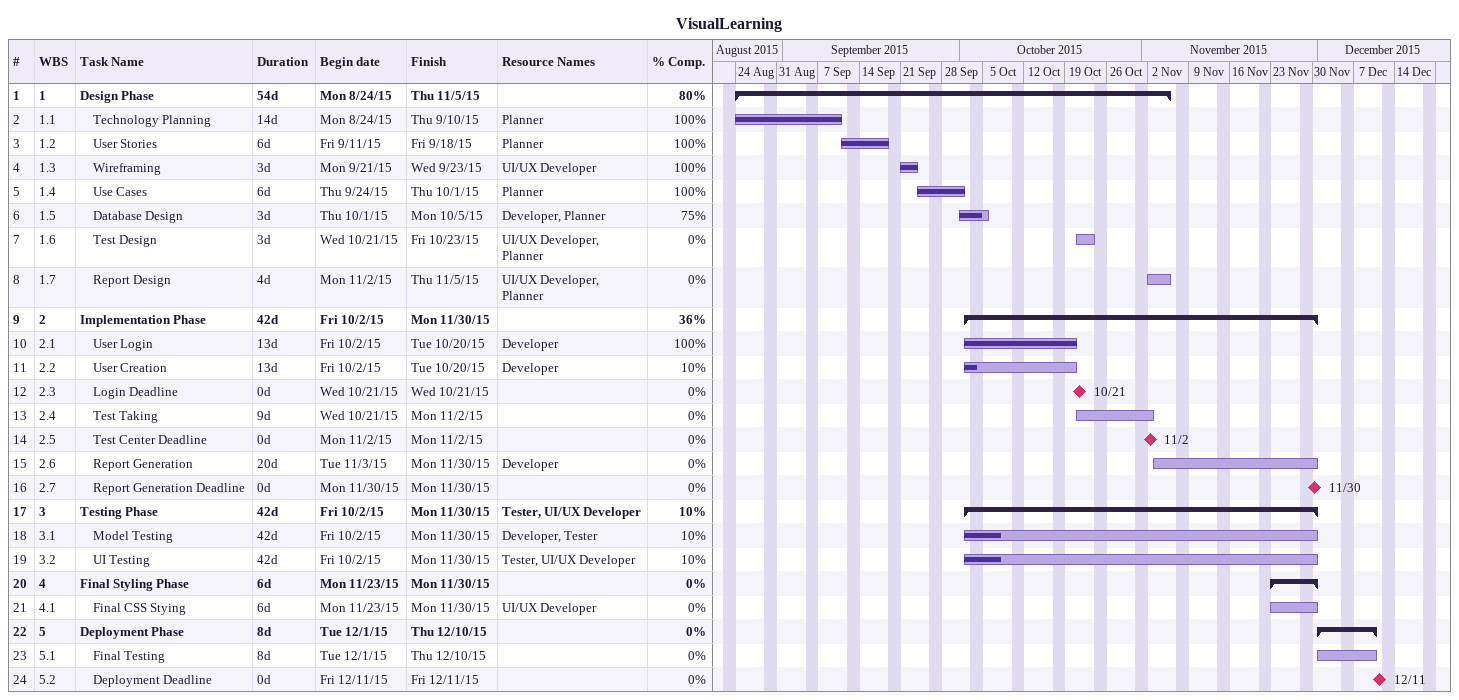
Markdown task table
VisualLearning

| ID | WBS | Task | Duration | Start | Finish | Resources | % complete |
|---|---|---|---|---|---|---|---|
| 1 | 1 | **Design Phase** | 54d | 2015-08-24 | 2015-11-05 |  | 80 |
| 2 | 1.1 | Technology Planning | 14d | 2015-08-24 | 2015-09-10 | Planner | 100 |
| 3 | 1.2 | User Stories | 6d | 2015-09-11 | 2015-09-18 | Planner | 100 |
| 4 | 1.3 | Wireframing | 3d | 2015-09-21 | 2015-09-23 | UI/UX Developer | 100 |
| 5 | 1.4 | Use Cases | 6d | 2015-09-24 | 2015-10-01 | Planner | 100 |
| 6 | 1.5 | Database Design | 3d | 2015-10-01 | 2015-10-05 | Developer, Planner | 75 |
| 7 | 1.6 | Test Design | 3d | 2015-10-21 | 2015-10-23 | UI/UX Developer, Planner | 0 |
| 8 | 1.7 | Report Design | 4d | 2015-11-02 | 2015-11-05 | UI/UX Developer, Planner | 0 |
| 9 | 2 | **Implementation Phase** | 42d | 2015-10-02 | 2015-11-30 |  | 36 |
| 10 | 2.1 | User Login | 13d | 2015-10-02 | 2015-10-20 | Developer | 100 |
| 11 | 2.2 | User Creation | 13d | 2015-10-02 | 2015-10-20 | Developer | 10 |
| 12 | 2.3 | Login Deadline | 0d | 2015-10-21 | 2015-10-21 |  | 0 |
| 13 | 2.4 | Test Taking | 9d | 2015-10-21 | 2015-11-02 |  | 0 |
| 14 | 2.5 | Test Center Deadline | 0d | 2015-11-02 | 2015-11-02 |  | 0 |
| 15 | 2.6 | Report Generation | 20d | 2015-11-03 | 2015-11-30 | Developer | 0 |
| 16 | 2.7 | Report Generation Deadline | 0d | 2015-11-30 | 2015-11-30 |  | 0 |
| 17 | 3 | **Testing Phase** | 42d | 2015-10-02 | 2015-11-30 | Tester, UI/UX Developer | 10 |
| 18 | 3.1 | Model Testing | 42d | 2015-10-02 | 2015-11-30 | Developer, Tester | 10 |
| 19 | 3.2 | UI Testing | 42d | 2015-10-02 | 2015-11-30 | Tester, UI/UX Developer | 10 |
| 20 | 4 | **Final Styling Phase** | 6d | 2015-11-23 | 2015-11-30 |  | 0 |
| 21 | 4.1 | Final CSS Stying | 6d | 2015-11-23 | 2015-11-30 | UI/UX Developer | 0 |
| 22 | 5 | **Deployment Phase** | 8d | 2015-12-01 | 2015-12-10 |  | 0 |
| 23 | 5.1 | Final Testing | 8d | 2015-12-01 | 2015-12-10 |  | 0 |
| 24 | 5.2 | Deployment Deadline | 0d | 2015-12-11 | 2015-12-11 |  | 0 |
